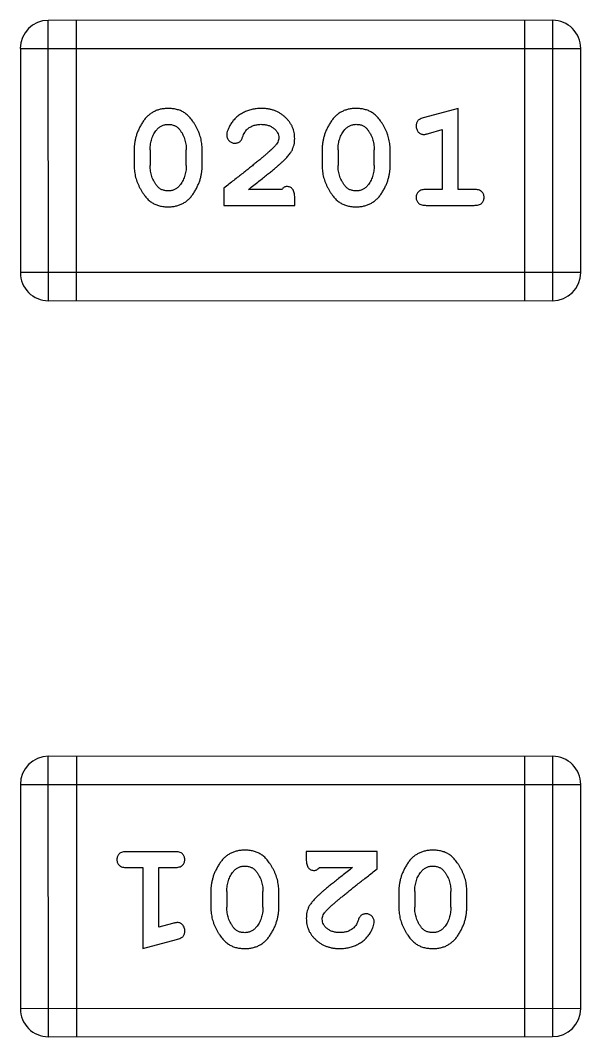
# Model space of a CAD drawing. Header units: millimetres. Extents: x 0 to 297, y 0 to 210.
# Drawn here: x 227.539 to 228.148, y 122.068 to 123.173 of the extents above; entities that cross this region are included whole.
import ezdxf

# ---------------------------------------------------------------- set-up
doc = ezdxf.new("R2010")
doc.units = ezdxf.units.MM
doc.layers.get('0').update_dxf_attribs({"linetype": 'CONTINUOUS'})

msp = doc.modelspace()

# ---------------------------------------------------------------- linework, layer by layer
at = {"color": 7, "linetype": 'Continuous'}
for p, q in [((228.1178, 123.1731), (227.5691, 123.173)), ((227.5692, 122.8682), (227.5691, 123.173)), ((227.5996, 122.8682), (227.5996, 123.173)), ((228.0873, 123.1731), (228.0873, 122.8683)), ((228.1178, 123.1731), (228.1178, 122.8683)), ((227.5387, 123.1425), (228.1483, 123.1426)), ((227.5387, 123.1425), (227.5387, 122.8987)), ((228.1483, 122.8988), (228.1483, 123.1426)), ((228.0149, 123.0773), (227.9784, 123.0674)), ((228.0149, 122.9892), (228.0149, 123.0773)), ((227.9826, 123.05), (227.9976, 123.0542)), ((227.9976, 123.0542), (227.9976, 122.9892)), ((227.6626, 123.0326), (227.6626, 123.0149)), ((227.6799, 123.0324), (227.6799, 123.0152)), ((227.7192, 123.0152), (227.7192, 123.0324)), ((227.7365, 123.0149), (227.7365, 123.0326)), ((227.8671, 123.0327), (227.8671, 123.0149)), ((227.8844, 123.0324), (227.8844, 123.0152)), ((227.9237, 123.0152), (227.9237, 123.0324)), ((227.941, 123.0149), (227.941, 123.0327)), ((227.7601, 122.9907), (227.7601, 122.9719)), ((227.823, 122.9892), (227.7868, 122.9892)), ((227.9976, 122.9892), (227.9803, 122.9892)), ((228.0323, 122.9892), (228.0149, 122.9892)), ((227.8372, 122.9719), (227.8372, 122.9797)), ((227.7601, 122.9719), (227.8372, 122.9719)), ((227.9803, 122.9719), (228.0323, 122.9719)), ((228.1483, 122.8988), (227.5387, 122.8987)), ((227.5692, 122.8682), (228.1178, 122.8683)), ((228.1178, 122.3728), (227.5691, 122.3727)), ((227.5692, 122.0679), (227.5691, 122.3727)), ((227.5996, 122.3728), (227.5997, 122.068)), ((228.0873, 122.3728), (228.0873, 122.068)), ((228.1178, 122.3728), (228.1178, 122.068)), ((227.5387, 122.3423), (228.1483, 122.3423)), ((227.5387, 122.3423), (227.5387, 122.0984)), ((228.1483, 122.0985), (228.1483, 122.3423)), ((227.7066, 122.2691), (227.6547, 122.2691)), ((227.9269, 122.2692), (227.8498, 122.2692)), ((227.8498, 122.2692), (227.8498, 122.2613)), ((227.9269, 122.2503), (227.9269, 122.2692)), ((227.6547, 122.2518), (227.672, 122.2518)), ((227.672, 122.2518), (227.672, 122.1637)), ((227.6893, 122.2518), (227.7066, 122.2518)), ((227.6893, 122.1869), (227.6893, 122.2518)), ((227.8639, 122.2519), (227.9001, 122.2519)), ((227.746, 122.2261), (227.746, 122.2084)), ((227.8199, 122.2084), (227.8199, 122.2261)), ((227.9505, 122.2261), (227.9505, 122.2084)), ((228.0244, 122.2084), (228.0244, 122.2261)), ((227.7633, 122.2258), (227.7633, 122.2086)), ((227.8026, 122.2086), (227.8026, 122.2258)), ((227.9678, 122.2259), (227.9678, 122.2087)), ((228.0071, 122.2087), (228.0071, 122.2259)), ((227.7043, 122.191), (227.6893, 122.1869)), ((227.672, 122.1637), (227.7086, 122.1736)), ((228.1483, 122.0985), (227.5387, 122.0984)), ((227.5692, 122.0679), (228.1178, 122.068))]:
    msp.add_line(p, q, dxfattribs=at)
for centre, start, end in [((227.5691, 123.1425), 90.0074, 180.0074), ((228.1178, 123.1426), 0.0074, 90.0074), ((227.5692, 122.8987), 180.0074, 270.0074), ((228.1178, 122.8987), 270.0074, 0.0074), ((227.5692, 122.3423), 90.0074, 180.0074), ((228.1178, 122.3423), 0.0074, 90.0074), ((227.5692, 122.0984), 180.0074, 270.0074), ((228.1178, 122.0985), 270.0074, 0.0074)]:
    msp.add_arc(centre, 0.0305, start, end, dxfattribs=at)
for points, knots in [([(227.6993, 123.0772), (227.6979, 123.0772), (227.6951, 123.0771), (227.691, 123.0764), (227.6872, 123.0753), (227.6836, 123.0737), (227.6803, 123.0716), (227.6773, 123.0691), (227.6745, 123.0662), (227.672, 123.0628), (227.6698, 123.0592), (227.6679, 123.0555), (227.6662, 123.0518), (227.6649, 123.048), (227.6638, 123.0442), (227.6631, 123.0404), (227.6626, 123.0365), (227.6626, 123.0339), (227.6626, 123.0326)], [0, 0, 0, 0, 0.06692, 0.130834, 0.19258, 0.252759, 0.312631, 0.373411, 0.436359, 0.501894, 0.568244, 0.632472, 0.69556, 0.757163, 0.818592, 0.878885, 0.939235, 1, 1, 1, 1]), ([(227.7365, 123.0326), (227.7365, 123.0337), (227.7364, 123.0359), (227.7361, 123.039), (227.7356, 123.0422), (227.7349, 123.0453), (227.734, 123.0483), (227.7329, 123.0513), (227.7316, 123.0543), (227.7301, 123.0572), (227.7285, 123.0599), (227.7269, 123.0625), (227.7252, 123.0648), (227.7235, 123.0669), (227.7218, 123.0688), (227.7201, 123.0704), (227.7184, 123.0718), (227.716, 123.0734), (227.7129, 123.075), (227.7087, 123.0763), (227.7041, 123.0771), (227.701, 123.0772), (227.6993, 123.0772)], [0, 0, 0, 0, 0.049855, 0.099516, 0.148482, 0.19758, 0.246804, 0.296268, 0.346517, 0.397047, 0.446826, 0.49336, 0.537801, 0.579207, 0.617974, 0.654833, 0.689171, 0.722088, 0.786392, 0.853518, 0.924186, 1, 1, 1, 1]), ([(227.8005, 123.0773), (227.7988, 123.0772), (227.7954, 123.0771), (227.7905, 123.0762), (227.7858, 123.0748), (227.7813, 123.0728), (227.7771, 123.0704), (227.7735, 123.0675), (227.7703, 123.0643), (227.7678, 123.0607), (227.7658, 123.0571), (227.7644, 123.0538), (227.7634, 123.0508), (227.7633, 123.0488), (227.7632, 123.0479)], [0, 0, 0, 0, 0.098286, 0.193983, 0.289056, 0.384352, 0.477435, 0.566197, 0.652355, 0.737986, 0.818188, 0.887401, 0.94802, 1, 1, 1, 1]), ([(227.8372, 123.0445), (227.8371, 123.0456), (227.8371, 123.0478), (227.8366, 123.0511), (227.8358, 123.0542), (227.8346, 123.0571), (227.8332, 123.06), (227.8314, 123.0627), (227.8293, 123.0653), (227.8269, 123.0677), (227.8242, 123.07), (227.8214, 123.0719), (227.8184, 123.0736), (227.8151, 123.075), (227.8117, 123.076), (227.8082, 123.0767), (227.8044, 123.0772), (227.8018, 123.0772), (227.8005, 123.0773)], [0, 0, 0, 0, 0.060981, 0.120256, 0.178148, 0.236115, 0.293993, 0.352864, 0.413358, 0.476056, 0.539296, 0.602396, 0.665116, 0.728325, 0.792919, 0.859317, 0.928302, 1, 1, 1, 1]), ([(227.9039, 123.0773), (227.9024, 123.0772), (227.8996, 123.0772), (227.8955, 123.0764), (227.8917, 123.0753), (227.8881, 123.0737), (227.8848, 123.0717), (227.8818, 123.0692), (227.879, 123.0662), (227.8765, 123.0628), (227.8743, 123.0592), (227.8724, 123.0555), (227.8707, 123.0518), (227.8694, 123.0481), (227.8683, 123.0443), (227.8676, 123.0404), (227.8671, 123.0366), (227.8671, 123.034), (227.8671, 123.0327)], [0, 0, 0, 0, 0.06692, 0.130834, 0.19258, 0.252759, 0.312631, 0.373411, 0.436359, 0.501894, 0.568244, 0.632472, 0.69556, 0.757163, 0.818592, 0.878885, 0.939235, 1, 1, 1, 1]), ([(227.941, 123.0327), (227.941, 123.0337), (227.9409, 123.0359), (227.9407, 123.0391), (227.9401, 123.0422), (227.9394, 123.0453), (227.9385, 123.0484), (227.9374, 123.0514), (227.9361, 123.0543), (227.9346, 123.0572), (227.933, 123.0599), (227.9314, 123.0625), (227.9297, 123.0648), (227.9281, 123.0669), (227.9263, 123.0688), (227.9246, 123.0704), (227.9229, 123.0719), (227.9205, 123.0734), (227.9174, 123.075), (227.9132, 123.0763), (227.9086, 123.0771), (227.9055, 123.0772), (227.9039, 123.0773)], [0, 0, 0, 0, 0.049855, 0.099516, 0.148482, 0.19758, 0.246804, 0.296268, 0.346517, 0.397047, 0.446826, 0.49336, 0.537801, 0.579207, 0.617974, 0.654833, 0.689171, 0.722088, 0.786392, 0.853518, 0.924186, 1, 1, 1, 1]), ([(227.9784, 123.0674), (227.9775, 123.0671), (227.9759, 123.0667), (227.9739, 123.0658), (227.9722, 123.0649), (227.971, 123.0639), (227.9702, 123.0627), (227.9697, 123.0614), (227.9694, 123.0599), (227.9693, 123.0588), (227.9693, 123.0582)], [0, 0, 0, 0, 0.187321, 0.344927, 0.475328, 0.579604, 0.674244, 0.773631, 0.882025, 1, 1, 1, 1]), ([(227.6871, 123.0541), (227.6875, 123.0546), (227.6883, 123.0555), (227.6897, 123.0567), (227.6911, 123.0577), (227.6926, 123.0585), (227.6942, 123.0592), (227.6959, 123.0596), (227.6976, 123.0599), (227.6989, 123.0599), (227.6995, 123.0599)], [0, 0, 0, 0, 0.13042, 0.256046, 0.378133, 0.498725, 0.620452, 0.742761, 0.869406, 1, 1, 1, 1]), ([(227.6995, 123.0599), (227.7001, 123.0599), (227.7013, 123.0599), (227.7031, 123.0597), (227.7048, 123.0592), (227.7064, 123.0586), (227.7079, 123.0579), (227.7093, 123.057), (227.7105, 123.0559), (227.7112, 123.0551), (227.7116, 123.0547)], [0, 0, 0, 0, 0.138115, 0.270177, 0.397547, 0.520057, 0.63869, 0.757499, 0.878226, 1, 1, 1, 1]), ([(227.7855, 123.0546), (227.786, 123.055), (227.787, 123.0558), (227.7886, 123.057), (227.7904, 123.0579), (227.7922, 123.0586), (227.7941, 123.0592), (227.7961, 123.0596), (227.7982, 123.0599), (227.7996, 123.0599), (227.8004, 123.06)], [0, 0, 0, 0, 0.121873, 0.243139, 0.363336, 0.485133, 0.607572, 0.734701, 0.864814, 1, 1, 1, 1]), ([(227.8004, 123.06), (227.8018, 123.0599), (227.8045, 123.0598), (227.8083, 123.059), (227.8117, 123.0576), (227.8145, 123.0557), (227.8169, 123.0534), (227.8186, 123.0509), (227.8197, 123.0482), (227.8198, 123.0464), (227.8199, 123.0454)], [0, 0, 0, 0, 0.156344, 0.299348, 0.4327, 0.561, 0.682299, 0.791883, 0.89611, 1, 1, 1, 1]), ([(227.8916, 123.0542), (227.892, 123.0546), (227.8928, 123.0555), (227.8942, 123.0567), (227.8956, 123.0577), (227.8971, 123.0585), (227.8987, 123.0592), (227.9004, 123.0596), (227.9022, 123.0599), (227.9034, 123.0599), (227.904, 123.06)], [0, 0, 0, 0, 0.13042, 0.256046, 0.378133, 0.498725, 0.620452, 0.742761, 0.869406, 1, 1, 1, 1]), ([(227.904, 123.06), (227.9046, 123.06), (227.9058, 123.0599), (227.9077, 123.0597), (227.9094, 123.0593), (227.9109, 123.0587), (227.9124, 123.0579), (227.9138, 123.057), (227.915, 123.0559), (227.9158, 123.0551), (227.9161, 123.0547)], [0, 0, 0, 0, 0.138115, 0.270177, 0.397547, 0.520057, 0.63869, 0.757499, 0.878226, 1, 1, 1, 1]), ([(227.9693, 123.0582), (227.9693, 123.0576), (227.9694, 123.0564), (227.9699, 123.0546), (227.9706, 123.053), (227.9716, 123.0516), (227.9728, 123.0504), (227.9742, 123.0496), (227.9757, 123.0491), (227.9767, 123.049), (227.9772, 123.049)], [0, 0, 0, 0, 0.138815, 0.27042, 0.39836, 0.52875, 0.654955, 0.771147, 0.884581, 1, 1, 1, 1]), ([(227.6799, 123.0324), (227.6799, 123.0334), (227.6799, 123.0355), (227.6803, 123.0386), (227.6808, 123.0415), (227.6816, 123.0443), (227.6826, 123.047), (227.6839, 123.0495), (227.6854, 123.0519), (227.6865, 123.0534), (227.6871, 123.0541)], [0, 0, 0, 0, 0.135446, 0.266257, 0.393419, 0.517936, 0.639137, 0.758785, 0.879345, 1, 1, 1, 1]), ([(227.7116, 123.0547), (227.7122, 123.0539), (227.7134, 123.0523), (227.715, 123.0497), (227.7163, 123.0471), (227.7173, 123.0443), (227.7182, 123.0415), (227.7188, 123.0385), (227.7191, 123.0355), (227.7192, 123.0334), (227.7192, 123.0324)], [0, 0, 0, 0, 0.125331, 0.248948, 0.371201, 0.494032, 0.616811, 0.742104, 0.868849, 1, 1, 1, 1]), ([(227.7632, 123.0479), (227.7633, 123.0474), (227.7633, 123.0463), (227.7639, 123.0447), (227.7647, 123.0433), (227.7658, 123.042), (227.7672, 123.0409), (227.7687, 123.0401), (227.7703, 123.0396), (227.7715, 123.0395), (227.7721, 123.0395)], [0, 0, 0, 0, 0.120856, 0.239483, 0.360995, 0.490166, 0.620982, 0.746416, 0.870253, 1, 1, 1, 1]), ([(227.7721, 123.0395), (227.7726, 123.0395), (227.7735, 123.0396), (227.7749, 123.0398), (227.7761, 123.0403), (227.7773, 123.041), (227.7783, 123.0419), (227.7792, 123.0431), (227.7799, 123.0445), (227.7803, 123.0455), (227.7805, 123.0461)], [0, 0, 0, 0, 0.127347, 0.246131, 0.359406, 0.470543, 0.586092, 0.711469, 0.847022, 1, 1, 1, 1]), ([(227.7805, 123.0461), (227.7809, 123.047), (227.7814, 123.0487), (227.7827, 123.051), (227.7839, 123.053), (227.785, 123.0541), (227.7855, 123.0546)], [0, 0, 0, 0, 0.285518, 0.544185, 0.781367, 1, 1, 1, 1]), ([(227.8199, 123.0454), (227.8198, 123.0446), (227.8197, 123.043), (227.8187, 123.0406), (227.8172, 123.0381), (227.8158, 123.0365), (227.8151, 123.0357)], [0, 0, 0, 0, 0.212836, 0.442809, 0.70317, 1, 1, 1, 1]), ([(227.8204, 123.0162), (227.8213, 123.017), (227.823, 123.0185), (227.8254, 123.0207), (227.8275, 123.0228), (227.8293, 123.0248), (227.8309, 123.0267), (227.8323, 123.0284), (227.8334, 123.0301), (227.8345, 123.0321), (227.8356, 123.0347), (227.8365, 123.0378), (227.8371, 123.0411), (227.8371, 123.0434), (227.8372, 123.0445)], [0, 0, 0, 0, 0.103002, 0.197728, 0.285279, 0.365235, 0.437224, 0.502446, 0.560545, 0.611446, 0.707576, 0.80349, 0.900532, 1, 1, 1, 1]), ([(227.8844, 123.0324), (227.8844, 123.0334), (227.8844, 123.0355), (227.8848, 123.0386), (227.8853, 123.0415), (227.8861, 123.0443), (227.8871, 123.047), (227.8884, 123.0495), (227.8899, 123.0519), (227.891, 123.0534), (227.8916, 123.0542)], [0, 0, 0, 0, 0.135446, 0.266257, 0.393419, 0.517936, 0.639137, 0.758785, 0.879345, 1, 1, 1, 1]), ([(227.9161, 123.0547), (227.9167, 123.0539), (227.9179, 123.0523), (227.9195, 123.0497), (227.9208, 123.0471), (227.9218, 123.0443), (227.9227, 123.0415), (227.9233, 123.0386), (227.9236, 123.0355), (227.9237, 123.0334), (227.9237, 123.0324)], [0, 0, 0, 0, 0.125331, 0.248948, 0.371201, 0.494032, 0.616811, 0.742104, 0.868849, 1, 1, 1, 1]), ([(227.9772, 123.049), (227.9775, 123.049), (227.9783, 123.049), (227.9795, 123.0492), (227.981, 123.0496), (227.9821, 123.0498), (227.9826, 123.05)], [0, 0, 0, 0, 0.183151, 0.413144, 0.682305, 1, 1, 1, 1]), ([(227.8151, 123.0357), (227.8147, 123.0353), (227.8137, 123.0343), (227.8121, 123.0327), (227.8102, 123.031), (227.808, 123.0291), (227.8056, 123.0269), (227.8029, 123.0246), (227.7998, 123.0221), (227.7965, 123.0194), (227.793, 123.0165), (227.7891, 123.0134), (227.785, 123.0101), (227.7805, 123.0066), (227.7758, 123.0029), (227.7708, 122.999), (227.7656, 122.9949), (227.7619, 122.9922), (227.7601, 122.9907)], [0, 0, 0, 0, 0.026647, 0.057942, 0.094152, 0.134806, 0.180631, 0.231142, 0.286385, 0.346321, 0.411439, 0.481035, 0.555329, 0.634592, 0.718826, 0.807759, 0.901393, 1, 1, 1, 1]), ([(227.6626, 123.0149), (227.6626, 123.0138), (227.6626, 123.0117), (227.6629, 123.0085), (227.6634, 123.0054), (227.6641, 123.0023), (227.665, 122.9992), (227.6661, 122.9962), (227.6674, 122.9933), (227.6688, 122.9904), (227.6704, 122.9877), (227.672, 122.9851), (227.6737, 122.9828), (227.6753, 122.9807), (227.677, 122.9788), (227.6787, 122.9772), (227.6805, 122.9758), (227.6828, 122.9742), (227.686, 122.9726), (227.6902, 122.9712), (227.6948, 122.9704), (227.698, 122.9703), (227.6996, 122.9703)], [0, 0, 0, 0, 0.049886, 0.09882, 0.148132, 0.19689, 0.246038, 0.295176, 0.345305, 0.395692, 0.445312, 0.491875, 0.535813, 0.577009, 0.616081, 0.652689, 0.687585, 0.720206, 0.785062, 0.85223, 0.923759, 1, 1, 1, 1]), ([(227.6875, 122.9929), (227.6869, 122.9937), (227.6857, 122.9952), (227.6841, 122.9978), (227.6828, 123.0004), (227.6817, 123.0032), (227.6809, 123.006), (227.6803, 123.009), (227.6799, 123.012), (227.6799, 123.0141), (227.6799, 123.0152)], [0, 0, 0, 0, 0.124927, 0.248361, 0.370889, 0.492583, 0.61616, 0.741472, 0.869044, 1, 1, 1, 1]), ([(227.6996, 122.9703), (227.701, 122.9703), (227.7039, 122.9704), (227.708, 122.9711), (227.7118, 122.9722), (227.7154, 122.9738), (227.7187, 122.9758), (227.7217, 122.9784), (227.7245, 122.9813), (227.727, 122.9847), (227.7292, 122.9883), (227.7311, 122.992), (227.7328, 122.9957), (227.7342, 122.9994), (227.7352, 123.0033), (227.736, 123.0071), (227.7364, 123.011), (227.7365, 123.0136), (227.7365, 123.0149)], [0, 0, 0, 0, 0.067217, 0.131051, 0.19272, 0.252824, 0.312745, 0.373449, 0.436041, 0.501494, 0.567761, 0.632087, 0.695096, 0.757109, 0.817993, 0.878657, 0.939311, 1, 1, 1, 1]), ([(227.7192, 123.0152), (227.7192, 123.0141), (227.7191, 123.012), (227.7188, 123.009), (227.7182, 123.006), (227.7174, 123.0032), (227.7164, 123.0006), (227.7151, 122.998), (227.7137, 122.9956), (227.7125, 122.9941), (227.7119, 122.9934)], [0, 0, 0, 0, 0.135449, 0.266263, 0.393429, 0.516942, 0.639128, 0.758779, 0.879341, 1, 1, 1, 1]), ([(227.7868, 122.9892), (227.7888, 122.9907), (227.7927, 122.9937), (227.7981, 122.998), (227.8031, 123.002), (227.8075, 123.0055), (227.8115, 123.0087), (227.8149, 123.0115), (227.8178, 123.014), (227.8196, 123.0155), (227.8204, 123.0162)], [0, 0, 0, 0, 0.176662, 0.337826, 0.484741, 0.617764, 0.73494, 0.837793, 0.926412, 1, 1, 1, 1]), ([(227.8671, 123.0149), (227.8671, 123.0138), (227.8671, 123.0117), (227.8674, 123.0085), (227.8679, 123.0054), (227.8686, 123.0023), (227.8695, 122.9993), (227.8706, 122.9963), (227.8719, 122.9933), (227.8734, 122.9904), (227.8749, 122.9877), (227.8766, 122.9851), (227.8782, 122.9828), (227.8798, 122.9807), (227.8815, 122.9789), (227.8832, 122.9772), (227.885, 122.9758), (227.8873, 122.9742), (227.8905, 122.9726), (227.8947, 122.9713), (227.8993, 122.9704), (227.9025, 122.9703), (227.9041, 122.9703)], [0, 0, 0, 0, 0.049886, 0.09882, 0.148132, 0.19689, 0.246038, 0.295176, 0.345305, 0.395692, 0.445312, 0.491875, 0.535813, 0.577009, 0.616081, 0.652689, 0.687585, 0.720206, 0.785062, 0.85223, 0.923759, 1, 1, 1, 1]), ([(227.892, 122.9929), (227.8914, 122.9937), (227.8902, 122.9953), (227.8887, 122.9978), (227.8873, 123.0004), (227.8862, 123.0032), (227.8854, 123.006), (227.8848, 123.009), (227.8844, 123.0121), (227.8844, 123.0141), (227.8844, 123.0152)], [0, 0, 0, 0, 0.124927, 0.248361, 0.370889, 0.492583, 0.61616, 0.741472, 0.869044, 1, 1, 1, 1]), ([(227.9041, 122.9703), (227.9056, 122.9703), (227.9084, 122.9704), (227.9125, 122.9711), (227.9163, 122.9722), (227.9199, 122.9738), (227.9232, 122.9759), (227.9262, 122.9784), (227.9291, 122.9813), (227.9315, 122.9847), (227.9337, 122.9883), (227.9357, 122.992), (227.9373, 122.9957), (227.9387, 122.9995), (227.9397, 123.0033), (227.9405, 123.0071), (227.9409, 123.011), (227.941, 123.0136), (227.941, 123.0149)], [0, 0, 0, 0, 0.067217, 0.131051, 0.19272, 0.252824, 0.312745, 0.373449, 0.436041, 0.501494, 0.567761, 0.632087, 0.695096, 0.757109, 0.817993, 0.878657, 0.939311, 1, 1, 1, 1]), ([(227.9237, 123.0152), (227.9237, 123.0141), (227.9236, 123.012), (227.9233, 123.009), (227.9227, 123.0061), (227.9219, 123.0033), (227.9209, 123.0006), (227.9196, 122.9981), (227.9182, 122.9956), (227.917, 122.9941), (227.9165, 122.9934)], [0, 0, 0, 0, 0.135449, 0.266263, 0.393429, 0.516942, 0.639128, 0.758779, 0.879341, 1, 1, 1, 1]), ([(227.6997, 122.9876), (227.699, 122.9876), (227.6978, 122.9876), (227.696, 122.9879), (227.6943, 122.9883), (227.6927, 122.9889), (227.6912, 122.9896), (227.6898, 122.9905), (227.6886, 122.9916), (227.6879, 122.9924), (227.6875, 122.9929)], [0, 0, 0, 0, 0.139844, 0.271849, 0.399162, 0.521619, 0.6402, 0.758957, 0.87828, 1, 1, 1, 1]), ([(227.7119, 122.9934), (227.7115, 122.9929), (227.7108, 122.992), (227.7094, 122.9908), (227.708, 122.9898), (227.7065, 122.989), (227.7049, 122.9884), (227.7032, 122.9879), (227.7015, 122.9876), (227.7003, 122.9876), (227.6997, 122.9876)], [0, 0, 0, 0, 0.129853, 0.25607, 0.380154, 0.49978, 0.62208, 0.743277, 0.868791, 1, 1, 1, 1]), ([(227.8285, 122.9923), (227.8281, 122.9923), (227.8271, 122.9922), (227.8258, 122.9915), (227.8243, 122.9905), (227.8235, 122.9896), (227.823, 122.9892)], [0, 0, 0, 0, 0.20611, 0.432681, 0.695597, 1, 1, 1, 1]), ([(227.8372, 122.9797), (227.8372, 122.9808), (227.8371, 122.9828), (227.8367, 122.9855), (227.836, 122.9877), (227.8349, 122.9895), (227.8336, 122.9908), (227.8321, 122.9917), (227.8304, 122.9922), (227.8292, 122.9923), (227.8285, 122.9923)], [0, 0, 0, 0, 0.1844, 0.34094, 0.473574, 0.586824, 0.690029, 0.789175, 0.890445, 1, 1, 1, 1]), ([(227.9042, 122.9876), (227.9035, 122.9876), (227.9023, 122.9876), (227.9005, 122.9879), (227.8988, 122.9883), (227.8972, 122.9889), (227.8957, 122.9896), (227.8944, 122.9905), (227.8931, 122.9916), (227.8924, 122.9925), (227.892, 122.9929)], [0, 0, 0, 0, 0.139844, 0.271849, 0.399162, 0.521619, 0.6402, 0.758957, 0.87828, 1, 1, 1, 1]), ([(227.9165, 122.9934), (227.9161, 122.9929), (227.9153, 122.992), (227.9139, 122.9909), (227.9125, 122.9898), (227.911, 122.989), (227.9094, 122.9884), (227.9077, 122.9879), (227.906, 122.9877), (227.9048, 122.9876), (227.9042, 122.9876)], [0, 0, 0, 0, 0.129853, 0.25607, 0.380154, 0.49978, 0.62208, 0.743277, 0.868791, 1, 1, 1, 1]), ([(227.9803, 122.9892), (227.9794, 122.9892), (227.9778, 122.9891), (227.9754, 122.9887), (227.9735, 122.9879), (227.9719, 122.9868), (227.9708, 122.9855), (227.9699, 122.984), (227.9694, 122.9823), (227.9694, 122.9811), (227.9693, 122.9805)], [0, 0, 0, 0, 0.169102, 0.317658, 0.446239, 0.563118, 0.671828, 0.776546, 0.884858, 1, 1, 1, 1]), ([(228.0433, 122.9805), (228.0432, 122.9812), (228.0432, 122.9823), (228.0427, 122.984), (228.0418, 122.9855), (228.0407, 122.9868), (228.0391, 122.9879), (228.0372, 122.9887), (228.0348, 122.9891), (228.0331, 122.9892), (228.0323, 122.9892)], [0, 0, 0, 0, 0.11517, 0.223509, 0.328254, 0.438012, 0.553651, 0.682263, 0.830856, 1, 1, 1, 1]), ([(227.9693, 122.9805), (227.9694, 122.9799), (227.9694, 122.9787), (227.9699, 122.9771), (227.9708, 122.9755), (227.9719, 122.9742), (227.9735, 122.9731), (227.9754, 122.9724), (227.9778, 122.9719), (227.9794, 122.9719), (227.9803, 122.9719)], [0, 0, 0, 0, 0.115051, 0.223278, 0.329269, 0.437893, 0.554681, 0.682591, 0.83103, 1, 1, 1, 1]), ([(228.0323, 122.9719), (228.0331, 122.9719), (228.0348, 122.9719), (228.0372, 122.9724), (228.0391, 122.9731), (228.0407, 122.9742), (228.0418, 122.9755), (228.0427, 122.9771), (228.0432, 122.9787), (228.0432, 122.9799), (228.0433, 122.9805)], [0, 0, 0, 0, 0.169012, 0.317488, 0.445429, 0.560977, 0.67065, 0.776666, 0.88492, 1, 1, 1, 1]), ([(227.7828, 122.2707), (227.7814, 122.2707), (227.7786, 122.2706), (227.7745, 122.2699), (227.7706, 122.2688), (227.7671, 122.2672), (227.7637, 122.2652), (227.7607, 122.2626), (227.7579, 122.2597), (227.7555, 122.2563), (227.7533, 122.2527), (227.7513, 122.249), (227.7496, 122.2453), (227.7483, 122.2416), (227.7473, 122.2377), (227.7465, 122.2339), (227.746, 122.23), (227.746, 122.2274), (227.746, 122.2261)], [0, 0, 0, 0, 0.067217, 0.131051, 0.19272, 0.252824, 0.312745, 0.373449, 0.436041, 0.501494, 0.567761, 0.632087, 0.695096, 0.757109, 0.817993, 0.878657, 0.939311, 1, 1, 1, 1]), ([(227.8199, 122.2261), (227.8199, 122.2272), (227.8198, 122.2293), (227.8195, 122.2325), (227.819, 122.2356), (227.8183, 122.2387), (227.8175, 122.2418), (227.8163, 122.2447), (227.8151, 122.2477), (227.8136, 122.2506), (227.812, 122.2533), (227.8104, 122.2559), (227.8088, 122.2582), (227.8071, 122.2603), (227.8054, 122.2621), (227.8037, 122.2638), (227.802, 122.2652), (227.7996, 122.2668), (227.7964, 122.2684), (227.7922, 122.2697), (227.7877, 122.2706), (227.7845, 122.2707), (227.7828, 122.2707)], [0, 0, 0, 0, 0.049886, 0.09882, 0.148132, 0.19689, 0.246038, 0.295176, 0.345305, 0.395692, 0.445312, 0.491875, 0.535813, 0.577009, 0.616081, 0.652689, 0.687585, 0.720206, 0.785062, 0.85223, 0.923759, 1, 1, 1, 1]), ([(227.9874, 122.2707), (227.9859, 122.2707), (227.9831, 122.2706), (227.979, 122.2699), (227.9752, 122.2688), (227.9716, 122.2672), (227.9683, 122.2652), (227.9652, 122.2627), (227.9624, 122.2597), (227.96, 122.2563), (227.9578, 122.2527), (227.9558, 122.2491), (227.9542, 122.2453), (227.9528, 122.2416), (227.9518, 122.2378), (227.951, 122.2339), (227.9505, 122.23), (227.9505, 122.2274), (227.9505, 122.2261)], [0, 0, 0, 0, 0.067217, 0.131051, 0.19272, 0.252824, 0.312745, 0.373449, 0.436041, 0.501494, 0.567761, 0.632087, 0.695096, 0.757109, 0.817993, 0.878657, 0.939311, 1, 1, 1, 1]), ([(228.0244, 122.2261), (228.0244, 122.2272), (228.0243, 122.2293), (228.024, 122.2325), (228.0236, 122.2356), (228.0229, 122.2387), (228.022, 122.2418), (228.0208, 122.2448), (228.0196, 122.2477), (228.0181, 122.2506), (228.0165, 122.2534), (228.0149, 122.2559), (228.0133, 122.2582), (228.0116, 122.2603), (228.0099, 122.2622), (228.0082, 122.2638), (228.0065, 122.2653), (228.0041, 122.2669), (228.0009, 122.2685), (227.9967, 122.2698), (227.9922, 122.2706), (227.989, 122.2707), (227.9874, 122.2707)], [0, 0, 0, 0, 0.049886, 0.09882, 0.148132, 0.19689, 0.246038, 0.295176, 0.345305, 0.395692, 0.445312, 0.491875, 0.535813, 0.577009, 0.616081, 0.652689, 0.687585, 0.720206, 0.785062, 0.85223, 0.923759, 1, 1, 1, 1]), ([(227.6547, 122.2691), (227.6538, 122.2691), (227.6521, 122.2691), (227.6498, 122.2686), (227.6478, 122.2679), (227.6463, 122.2668), (227.6451, 122.2655), (227.6443, 122.264), (227.6438, 122.2623), (227.6437, 122.2611), (227.6437, 122.2605)], [0, 0, 0, 0, 0.169012, 0.317488, 0.445429, 0.560977, 0.67065, 0.776666, 0.88492, 1, 1, 1, 1]), ([(227.6437, 122.2605), (227.6437, 122.2599), (227.6438, 122.2587), (227.6443, 122.257), (227.6451, 122.2555), (227.6463, 122.2542), (227.6478, 122.2531), (227.6498, 122.2523), (227.6521, 122.2519), (227.6538, 122.2518), (227.6547, 122.2518)], [0, 0, 0, 0, 0.11517, 0.223509, 0.328254, 0.438012, 0.553651, 0.682263, 0.830856, 1, 1, 1, 1]), ([(227.7176, 122.2605), (227.7176, 122.2611), (227.7175, 122.2623), (227.717, 122.264), (227.7162, 122.2655), (227.715, 122.2668), (227.7135, 122.2679), (227.7115, 122.2686), (227.7092, 122.2691), (227.7075, 122.2691), (227.7066, 122.2691)], [0, 0, 0, 0, 0.115051, 0.223278, 0.329269, 0.437893, 0.554681, 0.682591, 0.83103, 1, 1, 1, 1]), ([(227.7066, 122.2518), (227.7075, 122.2519), (227.7092, 122.2519), (227.7115, 122.2524), (227.7135, 122.2531), (227.715, 122.2542), (227.7162, 122.2555), (227.717, 122.257), (227.7175, 122.2587), (227.7176, 122.2599), (227.7176, 122.2605)], [0, 0, 0, 0, 0.169102, 0.317658, 0.446239, 0.563118, 0.671828, 0.776546, 0.884858, 1, 1, 1, 1]), ([(227.8498, 122.2613), (227.8498, 122.2602), (227.8498, 122.2582), (227.8503, 122.2555), (227.8509, 122.2533), (227.852, 122.2516), (227.8533, 122.2503), (227.8548, 122.2494), (227.8566, 122.2488), (227.8578, 122.2487), (227.8584, 122.2487)], [0, 0, 0, 0, 0.1844, 0.34094, 0.473574, 0.586824, 0.690029, 0.789175, 0.890445, 1, 1, 1, 1]), ([(227.7705, 122.2476), (227.7709, 122.2481), (227.7717, 122.249), (227.773, 122.2502), (227.7745, 122.2512), (227.776, 122.252), (227.7775, 122.2526), (227.7792, 122.2531), (227.781, 122.2534), (227.7822, 122.2534), (227.7828, 122.2534)], [0, 0, 0, 0, 0.129853, 0.25607, 0.380154, 0.49978, 0.62208, 0.743277, 0.868791, 1, 1, 1, 1]), ([(227.7828, 122.2534), (227.7834, 122.2534), (227.7847, 122.2534), (227.7865, 122.2531), (227.7882, 122.2527), (227.7898, 122.2521), (227.7912, 122.2514), (227.7926, 122.2505), (227.7938, 122.2494), (227.7946, 122.2485), (227.7949, 122.2481)], [0, 0, 0, 0, 0.139844, 0.271849, 0.399162, 0.521619, 0.6402, 0.758957, 0.87828, 1, 1, 1, 1]), ([(227.8584, 122.2487), (227.8589, 122.2487), (227.8598, 122.2488), (227.8612, 122.2495), (227.8626, 122.2505), (227.8635, 122.2514), (227.8639, 122.2519)], [0, 0, 0, 0, 0.20611, 0.432681, 0.695597, 1, 1, 1, 1]), ([(227.9001, 122.2519), (227.8981, 122.2503), (227.8943, 122.2473), (227.8888, 122.243), (227.8838, 122.2391), (227.8794, 122.2355), (227.8754, 122.2323), (227.872, 122.2295), (227.8691, 122.227), (227.8673, 122.2255), (227.8665, 122.2248)], [0, 0, 0, 0, 0.176662, 0.337826, 0.484741, 0.617764, 0.73494, 0.837793, 0.926412, 1, 1, 1, 1]), ([(227.8719, 122.2053), (227.8723, 122.2057), (227.8733, 122.2067), (227.8749, 122.2083), (227.8767, 122.21), (227.8789, 122.2119), (227.8814, 122.2141), (227.8841, 122.2164), (227.8871, 122.2189), (227.8904, 122.2216), (227.894, 122.2245), (227.8979, 122.2276), (227.902, 122.2309), (227.9064, 122.2344), (227.9111, 122.2381), (227.9161, 122.242), (227.9214, 122.2461), (227.925, 122.2489), (227.9269, 122.2503)], [0, 0, 0, 0, 0.026647, 0.057942, 0.094152, 0.134806, 0.180631, 0.231142, 0.286385, 0.346321, 0.411439, 0.481035, 0.555329, 0.634592, 0.718826, 0.807759, 0.901393, 1, 1, 1, 1]), ([(227.975, 122.2476), (227.9754, 122.2481), (227.9762, 122.249), (227.9775, 122.2502), (227.979, 122.2512), (227.9805, 122.252), (227.9821, 122.2527), (227.9837, 122.2531), (227.9855, 122.2534), (227.9867, 122.2534), (227.9873, 122.2534)], [0, 0, 0, 0, 0.129853, 0.25607, 0.380154, 0.49978, 0.62208, 0.743277, 0.868791, 1, 1, 1, 1]), ([(227.9873, 122.2534), (227.9879, 122.2534), (227.9892, 122.2534), (227.991, 122.2532), (227.9927, 122.2527), (227.9943, 122.2521), (227.9958, 122.2514), (227.9971, 122.2505), (227.9983, 122.2494), (227.9991, 122.2486), (227.9994, 122.2482)], [0, 0, 0, 0, 0.139844, 0.271849, 0.399162, 0.521619, 0.6402, 0.758957, 0.87828, 1, 1, 1, 1]), ([(227.9994, 122.2482), (228.0001, 122.2474), (228.0013, 122.2458), (228.0028, 122.2432), (228.0042, 122.2406), (228.0052, 122.2379), (228.0061, 122.235), (228.0067, 122.232), (228.007, 122.229), (228.0071, 122.2269), (228.0071, 122.2259)], [0, 0, 0, 0, 0.124927, 0.248361, 0.370889, 0.492583, 0.61616, 0.741472, 0.869044, 1, 1, 1, 1]), ([(227.7633, 122.2258), (227.7633, 122.2269), (227.7633, 122.229), (227.7637, 122.232), (227.7642, 122.235), (227.765, 122.2378), (227.766, 122.2404), (227.7673, 122.243), (227.7688, 122.2454), (227.7699, 122.2469), (227.7705, 122.2476)], [0, 0, 0, 0, 0.135449, 0.266263, 0.393429, 0.516942, 0.639128, 0.758779, 0.879341, 1, 1, 1, 1]), ([(227.7949, 122.2481), (227.7956, 122.2473), (227.7968, 122.2458), (227.7983, 122.2432), (227.7997, 122.2406), (227.8007, 122.2378), (227.8015, 122.235), (227.8022, 122.232), (227.8025, 122.229), (227.8026, 122.2269), (227.8026, 122.2258)], [0, 0, 0, 0, 0.124927, 0.248361, 0.370889, 0.492583, 0.61616, 0.741472, 0.869044, 1, 1, 1, 1]), ([(227.9678, 122.2259), (227.9678, 122.2269), (227.9678, 122.229), (227.9682, 122.2321), (227.9687, 122.235), (227.9696, 122.2378), (227.9705, 122.2405), (227.9718, 122.243), (227.9733, 122.2454), (227.9744, 122.2469), (227.975, 122.2476)], [0, 0, 0, 0, 0.135449, 0.266263, 0.393429, 0.516942, 0.639128, 0.758779, 0.879341, 1, 1, 1, 1]), ([(227.8665, 122.2248), (227.8657, 122.224), (227.864, 122.2226), (227.8616, 122.2203), (227.8595, 122.2182), (227.8576, 122.2162), (227.856, 122.2144), (227.8547, 122.2126), (227.8535, 122.211), (227.8524, 122.2089), (227.8513, 122.2063), (227.8504, 122.2032), (227.8499, 122.1999), (227.8498, 122.1977), (227.8498, 122.1965)], [0, 0, 0, 0, 0.103002, 0.197728, 0.285279, 0.365235, 0.437224, 0.502446, 0.560545, 0.611446, 0.707576, 0.80349, 0.900532, 1, 1, 1, 1]), ([(227.746, 122.2084), (227.746, 122.2073), (227.746, 122.2051), (227.7463, 122.2019), (227.7468, 122.1988), (227.7475, 122.1957), (227.7484, 122.1927), (227.7495, 122.1896), (227.7508, 122.1867), (227.7523, 122.1838), (227.7539, 122.1811), (227.7556, 122.1785), (227.7572, 122.1762), (227.7589, 122.1741), (227.7606, 122.1722), (227.7623, 122.1706), (227.7641, 122.1692), (227.7664, 122.1676), (227.7696, 122.166), (227.7738, 122.1647), (227.7783, 122.1639), (227.7815, 122.1638), (227.7831, 122.1637)], [0, 0, 0, 0, 0.049855, 0.099516, 0.148482, 0.19758, 0.246804, 0.296268, 0.346517, 0.397047, 0.446826, 0.49336, 0.537801, 0.579207, 0.617974, 0.654833, 0.689171, 0.722088, 0.786392, 0.853518, 0.924186, 1, 1, 1, 1]), ([(227.7708, 122.1863), (227.7702, 122.1871), (227.769, 122.1887), (227.7675, 122.1913), (227.7662, 122.1939), (227.7651, 122.1967), (227.7643, 122.1995), (227.7637, 122.2025), (227.7633, 122.2055), (227.7633, 122.2076), (227.7633, 122.2086)], [0, 0, 0, 0, 0.125331, 0.248948, 0.371201, 0.494032, 0.616811, 0.742104, 0.868849, 1, 1, 1, 1]), ([(227.7831, 122.1637), (227.7845, 122.1638), (227.7873, 122.1639), (227.7914, 122.1646), (227.7953, 122.1657), (227.7988, 122.1673), (227.8021, 122.1693), (227.8052, 122.1719), (227.808, 122.1748), (227.8104, 122.1782), (227.8126, 122.1818), (227.8146, 122.1855), (227.8162, 122.1892), (227.8175, 122.193), (227.8186, 122.1967), (227.8193, 122.2006), (227.8198, 122.2045), (227.8199, 122.2071), (227.8199, 122.2084)], [0, 0, 0, 0, 0.06692, 0.130834, 0.19258, 0.252759, 0.312631, 0.373411, 0.436359, 0.501894, 0.568244, 0.632472, 0.69556, 0.757163, 0.818592, 0.878885, 0.939235, 1, 1, 1, 1]), ([(227.8026, 122.2086), (227.8026, 122.2076), (227.8025, 122.2055), (227.8022, 122.2024), (227.8016, 122.1995), (227.8008, 122.1967), (227.7998, 122.194), (227.7985, 122.1915), (227.7971, 122.1891), (227.7959, 122.1876), (227.7953, 122.1869)], [0, 0, 0, 0, 0.135446, 0.266257, 0.393419, 0.517936, 0.639137, 0.758785, 0.879345, 1, 1, 1, 1]), ([(227.8671, 122.1956), (227.8671, 122.1964), (227.8673, 122.198), (227.8682, 122.2004), (227.8698, 122.2029), (227.8711, 122.2045), (227.8719, 122.2053)], [0, 0, 0, 0, 0.212836, 0.442809, 0.70317, 1, 1, 1, 1]), ([(227.9505, 122.2084), (227.9505, 122.2073), (227.9505, 122.2052), (227.9508, 122.202), (227.9514, 122.1988), (227.952, 122.1957), (227.9529, 122.1927), (227.9541, 122.1897), (227.9554, 122.1867), (227.9569, 122.1838), (227.9585, 122.1811), (227.9601, 122.1785), (227.9617, 122.1762), (227.9634, 122.1741), (227.9651, 122.1723), (227.9668, 122.1706), (227.9686, 122.1692), (227.9709, 122.1676), (227.9741, 122.166), (227.9783, 122.1647), (227.9828, 122.1639), (227.986, 122.1638), (227.9876, 122.1638)], [0, 0, 0, 0, 0.049855, 0.099516, 0.148482, 0.19758, 0.246804, 0.296268, 0.346517, 0.397047, 0.446826, 0.49336, 0.537801, 0.579207, 0.617974, 0.654833, 0.689171, 0.722088, 0.786392, 0.853518, 0.924186, 1, 1, 1, 1]), ([(227.9753, 122.1864), (227.9747, 122.1872), (227.9735, 122.1888), (227.972, 122.1913), (227.9707, 122.1939), (227.9696, 122.1967), (227.9688, 122.1995), (227.9682, 122.2025), (227.9678, 122.2055), (227.9678, 122.2076), (227.9678, 122.2087)], [0, 0, 0, 0, 0.125331, 0.248948, 0.371201, 0.494032, 0.616811, 0.742104, 0.868849, 1, 1, 1, 1]), ([(227.9876, 122.1638), (227.989, 122.1638), (227.9919, 122.1639), (227.9959, 122.1646), (227.9998, 122.1657), (228.0034, 122.1673), (228.0067, 122.1694), (228.0097, 122.1719), (228.0125, 122.1748), (228.0149, 122.1782), (228.0171, 122.1818), (228.0191, 122.1855), (228.0207, 122.1892), (228.0221, 122.193), (228.0231, 122.1968), (228.0239, 122.2006), (228.0243, 122.2045), (228.0244, 122.2071), (228.0244, 122.2084)], [0, 0, 0, 0, 0.06692, 0.130834, 0.19258, 0.252759, 0.312631, 0.373411, 0.436359, 0.501894, 0.568244, 0.632472, 0.69556, 0.757163, 0.818592, 0.878885, 0.939235, 1, 1, 1, 1]), ([(228.0071, 122.2087), (228.0071, 122.2076), (228.007, 122.2055), (228.0067, 122.2025), (228.0061, 122.1995), (228.0053, 122.1967), (228.0043, 122.194), (228.003, 122.1915), (228.0016, 122.1891), (228.0004, 122.1876), (227.9998, 122.1869)], [0, 0, 0, 0, 0.135446, 0.266257, 0.393419, 0.517936, 0.639137, 0.758785, 0.879345, 1, 1, 1, 1]), ([(227.8498, 122.1965), (227.8498, 122.1954), (227.8499, 122.1932), (227.8504, 122.19), (227.8512, 122.1869), (227.8523, 122.1839), (227.8538, 122.181), (227.8556, 122.1783), (227.8577, 122.1757), (227.8601, 122.1733), (227.8627, 122.1711), (227.8656, 122.1691), (227.8686, 122.1674), (227.8718, 122.1661), (227.8752, 122.1651), (227.8788, 122.1643), (227.8826, 122.1638), (227.8851, 122.1638), (227.8865, 122.1638)], [0, 0, 0, 0, 0.060981, 0.120256, 0.178148, 0.236115, 0.293993, 0.352864, 0.413358, 0.476056, 0.539296, 0.602396, 0.665116, 0.728325, 0.792919, 0.859317, 0.928302, 1, 1, 1, 1]), ([(227.8866, 122.1811), (227.8852, 122.1811), (227.8825, 122.1812), (227.8787, 122.182), (227.8753, 122.1834), (227.8724, 122.1853), (227.8701, 122.1876), (227.8683, 122.1901), (227.8673, 122.1928), (227.8672, 122.1947), (227.8671, 122.1956)], [0, 0, 0, 0, 0.156344, 0.299348, 0.4327, 0.561, 0.682299, 0.791883, 0.89611, 1, 1, 1, 1]), ([(227.8865, 122.1638), (227.8882, 122.1638), (227.8915, 122.1639), (227.8965, 122.1648), (227.9012, 122.1662), (227.9057, 122.1682), (227.9098, 122.1706), (227.9135, 122.1735), (227.9166, 122.1768), (227.9191, 122.1803), (227.9211, 122.1839), (227.9226, 122.1872), (227.9235, 122.1902), (227.9237, 122.1922), (227.9237, 122.1931)], [0, 0, 0, 0, 0.098286, 0.193983, 0.289056, 0.384352, 0.477435, 0.566197, 0.652355, 0.737986, 0.818188, 0.887401, 0.94802, 1, 1, 1, 1]), ([(227.9064, 122.195), (227.9061, 122.1941), (227.9055, 122.1924), (227.9043, 122.1901), (227.903, 122.188), (227.902, 122.187), (227.9015, 122.1864)], [0, 0, 0, 0, 0.285518, 0.544185, 0.781367, 1, 1, 1, 1]), ([(227.9149, 122.2015), (227.9144, 122.2015), (227.9135, 122.2015), (227.9121, 122.2012), (227.9108, 122.2007), (227.9097, 122.2), (227.9087, 122.1991), (227.9078, 122.198), (227.907, 122.1966), (227.9066, 122.1955), (227.9064, 122.195)], [0, 0, 0, 0, 0.127347, 0.246131, 0.359406, 0.470543, 0.586092, 0.711469, 0.847022, 1, 1, 1, 1]), ([(227.9237, 122.1931), (227.9237, 122.1936), (227.9236, 122.1947), (227.9231, 122.1963), (227.9223, 122.1977), (227.9211, 122.199), (227.9198, 122.2001), (227.9183, 122.2009), (227.9166, 122.2015), (227.9155, 122.2015), (227.9149, 122.2015)], [0, 0, 0, 0, 0.120856, 0.239483, 0.360995, 0.490166, 0.620982, 0.746416, 0.870253, 1, 1, 1, 1]), ([(227.7097, 122.1921), (227.7094, 122.192), (227.7087, 122.192), (227.7074, 122.1918), (227.7059, 122.1915), (227.7049, 122.1912), (227.7043, 122.191)], [0, 0, 0, 0, 0.183151, 0.413144, 0.682305, 1, 1, 1, 1]), ([(227.7086, 122.1736), (227.7094, 122.1739), (227.711, 122.1743), (227.7131, 122.1752), (227.7147, 122.1761), (227.7159, 122.1771), (227.7167, 122.1783), (227.7172, 122.1796), (227.7176, 122.1812), (227.7176, 122.1822), (227.7176, 122.1828)], [0, 0, 0, 0, 0.187321, 0.344927, 0.475328, 0.579604, 0.674244, 0.773631, 0.882025, 1, 1, 1, 1]), ([(227.7176, 122.1828), (227.7176, 122.1834), (227.7176, 122.1846), (227.7171, 122.1864), (227.7164, 122.188), (227.7153, 122.1894), (227.7141, 122.1906), (227.7128, 122.1914), (227.7113, 122.1919), (227.7103, 122.192), (227.7097, 122.1921)], [0, 0, 0, 0, 0.138815, 0.27042, 0.39836, 0.52875, 0.654955, 0.771147, 0.884581, 1, 1, 1, 1]), ([(227.783, 122.181), (227.7823, 122.1811), (227.7811, 122.1811), (227.7793, 122.1813), (227.7776, 122.1817), (227.776, 122.1823), (227.7745, 122.1831), (227.7732, 122.184), (227.7719, 122.1851), (227.7712, 122.1859), (227.7708, 122.1863)], [0, 0, 0, 0, 0.138115, 0.270177, 0.397547, 0.520057, 0.63869, 0.757499, 0.878226, 1, 1, 1, 1]), ([(227.7953, 122.1869), (227.7949, 122.1864), (227.7941, 122.1855), (227.7928, 122.1843), (227.7914, 122.1833), (227.7899, 122.1825), (227.7883, 122.1818), (227.7866, 122.1814), (227.7848, 122.1811), (227.7836, 122.1811), (227.783, 122.181)], [0, 0, 0, 0, 0.13042, 0.256046, 0.378133, 0.498725, 0.620452, 0.742761, 0.869406, 1, 1, 1, 1]), ([(227.9015, 122.1864), (227.901, 122.186), (227.9, 122.1852), (227.8983, 122.1841), (227.8966, 122.1831), (227.8948, 122.1824), (227.8929, 122.1818), (227.8908, 122.1814), (227.8887, 122.1811), (227.8873, 122.1811), (227.8866, 122.1811)], [0, 0, 0, 0, 0.121873, 0.243139, 0.363336, 0.485133, 0.607572, 0.734701, 0.864814, 1, 1, 1, 1]), ([(227.9875, 122.1811), (227.9869, 122.1811), (227.9856, 122.1811), (227.9838, 122.1814), (227.9821, 122.1818), (227.9805, 122.1824), (227.9791, 122.1831), (227.9777, 122.184), (227.9764, 122.1851), (227.9757, 122.1859), (227.9753, 122.1864)], [0, 0, 0, 0, 0.138115, 0.270177, 0.397547, 0.520057, 0.63869, 0.757499, 0.878226, 1, 1, 1, 1]), ([(227.9998, 122.1869), (227.9994, 122.1864), (227.9986, 122.1855), (227.9973, 122.1843), (227.9959, 122.1833), (227.9944, 122.1825), (227.9928, 122.1818), (227.9911, 122.1814), (227.9893, 122.1811), (227.9881, 122.1811), (227.9875, 122.1811)], [0, 0, 0, 0, 0.13042, 0.256046, 0.378133, 0.498725, 0.620452, 0.742761, 0.869406, 1, 1, 1, 1])]:
    msp.add_open_spline(points, degree=3, knots=knots, dxfattribs=at)

doc.saveas('drawing.dxf')
